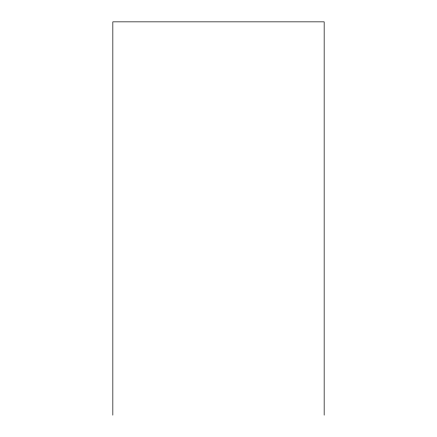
<?xml version="1.0" encoding="UTF-8"?>
<svg xmlns="http://www.w3.org/2000/svg" width="437" height="437" viewBox="0 0 437 437"><rect width="100%" height="100%" fill="white"/><g stroke="black" fill="none" stroke-linecap="round" stroke-linejoin="round"><path stroke-width="0.66" d="M324.161 415.15L324.161 21.85L112.839 21.85L112.839 415.15"/></g></svg>
